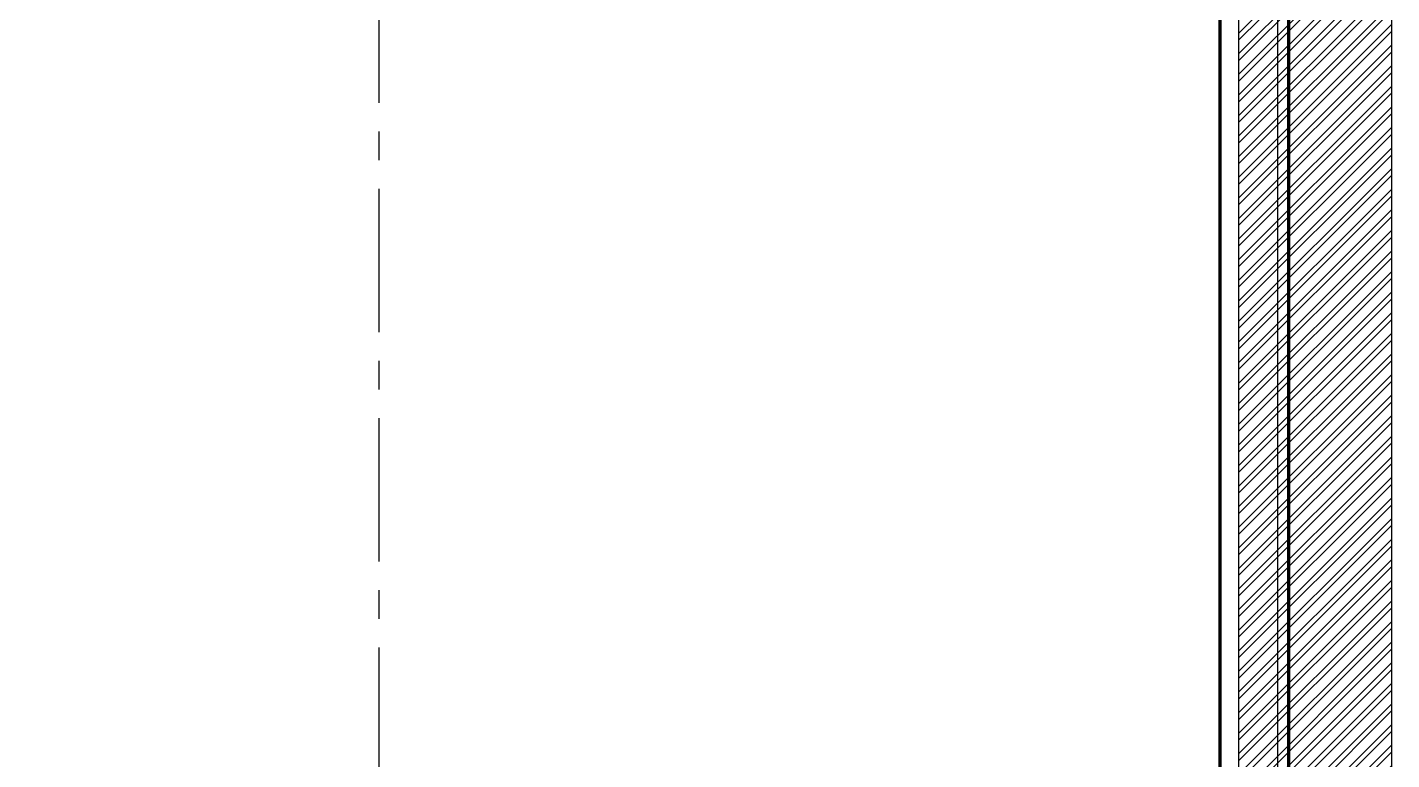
# Model space of a CAD drawing. Header units: millimetres. Extents: x 511 to 867, y 19 to 249.
# Drawn here: x 595.74 to 613.59, y 128.02 to 137.6 of the extents above; entities that cross this region are included whole.
import ezdxf

# ---------------------------------------------------------------- set-up
doc = ezdxf.new("R2010")
doc.units = ezdxf.units.MM
doc.linetypes.add('CENTER', pattern=[0.6, 0.375, -0.075, 0.075, -0.075])
doc.layers.add('AA.drawing', color=3, linetype='Continuous')
doc.layers.add('Layout.drawing', color=5, linetype='Continuous')

msp = doc.modelspace()

# ---------------------------------------------------------------- hatches: boundary and pattern name
at = {"true_color": 0x000000}
h = msp.add_hatch(dxfattribs=at)
h.set_pattern_fill('ANSI32', color=18, scale=0.02)
h.set_pattern_definition([(45, (513.89235, -136.09606), (-0.13470384, 0.13470384), []), (45, (513.98215, -136.09606), (-0.13470384, 0.13470384), [])])
h.paths.add_polyline_path([(613.5944, 199.1171, 0.4142136), (611.7944, 200.9171), (588.8944, 200.9171, 0.4142136), (587.0944, 199.1171), (587.0944, 120.2651, 0.4142136), (588.8944, 118.4651), (611.7944, 118.4651, 0.4142136), (613.5944, 120.2651)])
h.paths.add_polyline_path([(611.5944, 121.9651, -0.4142136), (610.0944, 120.4651), (590.5944, 120.4651, -0.4142136), (589.0944, 121.9651), (589.0944, 197.4171, -0.4142136), (590.5944, 198.9171), (610.0944, 198.9171, -0.4142136), (611.5944, 197.4171)], flags=16)

# ---------------------------------------------------------------- linework, layer by layer
at = {"color": 2, "linetype": 'CENTER', "ltscale": 5}
msp.add_line((600.3444, 118.6151), (600.3444, 200.7258), dxfattribs=at)
at = {"color": 251, "true_color": 0x636466}
for points in [[(588.8944, 118.4651), (611.7944, 118.4651, 0.4142136), (613.5944, 120.2651), (613.5944, 199.1171, 0.4142136), (611.7944, 200.9171), (588.8944, 200.9171, 0.4142136), (587.0944, 199.1171), (587.0944, 120.2651, 0.4142136)], [(590.5944, 120.4651), (610.0944, 120.4651, 0.4142136), (611.5944, 121.9651), (611.5944, 197.4171, 0.4142136), (610.0944, 198.9171), (590.5944, 198.9171, 0.4142136), (589.0944, 197.4171), (589.0944, 121.9651, 0.4142136)]]:
    msp.add_lwpolyline(points, format="xyb", close=True, dxfattribs=at)
at = {"layer": 'AA.drawing', "color": 140, "linetype": 'Continuous', "lineweight": 100}
msp.add_lwpolyline([(611.3484, 121.9151), (611.3484, 197.4671)], dxfattribs=at)
at = {"layer": 'AA.drawing', "color": 1, "linetype": 'Continuous', "lineweight": 100}
msp.add_lwpolyline([(611.3484, 121.9151), (611.3484, 197.4671)], dxfattribs=at)
at = {"layer": 'Layout.drawing', "color": 125, "linetype": 'Continuous', "lineweight": 100}
msp.add_lwpolyline([(588.4404, 118.6151), (612.2484, 118.6151), (612.2484, 199.6671), (588.4404, 199.6671)], close=True, dxfattribs=at)
msp.add_lwpolyline([(588.4404, 118.6151), (612.2484, 118.6151), (612.2484, 199.6671), (588.4404, 199.6671)], close=True, dxfattribs=at)
at = {"layer": 'Layout.drawing', "color": 6}
msp.add_lwpolyline([(588.5904, 120.1151), (588.5904, 199.5171), (612.0984, 199.5171), (612.0984, 120.1151)], close=True, dxfattribs=at)

doc.saveas('drawing.dxf')
